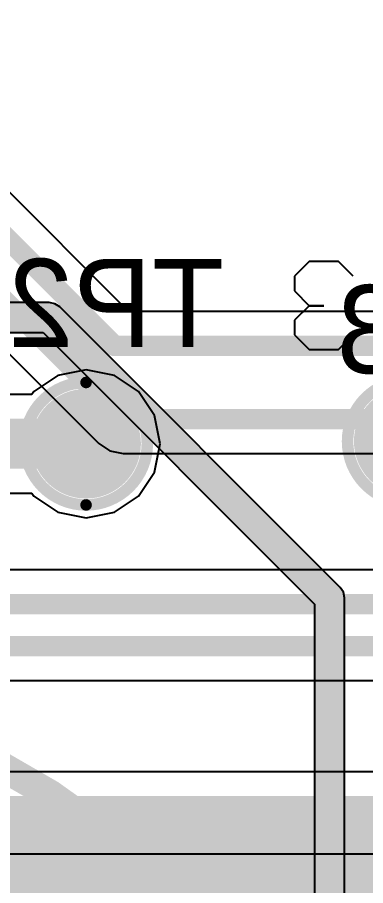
# Model space of a CAD drawing. Header units: millimetres. Extents: x 1.5 to 19.4, y 0 to 11.5.
# Drawn here: x 7.731 to 7.8497, y 8.6704 to 8.9663 of the extents above; entities that cross this region are included whole.
import ezdxf

# ---------------------------------------------------------------- set-up
doc = ezdxf.new("R2010")
doc.units = ezdxf.units.MM
doc.header["$MEASUREMENT"] = 0
for name, color, linetype in [('BottomLayer', 5, 'Continuous'), ('BottomOverlay', 54, 'Continuous'), ('BottomSolder', 6, 'Continuous'), ('InternalPlane2', 16, 'Continuous'), ('Mechanical2', 216, 'Continuous'), ('TopLayer', 1, 'Continuous')]:
    doc.layers.add(name, color=color, linetype=linetype)

# ---------------------------------------------------------------- blocks, each defined once
blk = doc.blocks.new('TP_0_9MM_B_22')
at = {"layer": 'BottomLayer', "const_width": 0.01673}
blk.add_lwpolyline([(-0.00837, 0, 1), (0.00837, 0, 1)], format="xyb", close=True, dxfattribs=at)
at = {"layer": 'BottomOverlay'}
for points, const_width in [([(0.02087, 0, 1), (-0.02087, 0, 1)], 0.00393), ([(-0.02185, 0, 1), (-0.01988, 0, 1)], 0.00197), ([(0.01988, 0, 1), (0.02185, 0, 1)], 0.00197)]:
    blk.add_lwpolyline(points, format="xyb", close=True, dxfattribs=dict(at, const_width=const_width))
at = {"layer": 'BottomSolder', "const_width": 0.0187}
blk.add_lwpolyline([(-0.00935, 0, 1), (0.00935, 0, 1)], format="xyb", close=True, dxfattribs=at)
blk = doc.blocks.new('TP_0_9MM_B_60')
at = {"layer": 'BottomLayer', "const_width": 0.01673}
blk.add_lwpolyline([(-0.00837, 0, 1), (0.00837, 0, 1)], format="xyb", close=True, dxfattribs=at)
at = {"layer": 'BottomOverlay'}
for p, q in [((-0.06123, 0.041), (-0.06123, 0.02101)), ((-0.06123, 0.02101), (-0.06123, 0.031)), ((-0.06123, 0.031), (-0.03124, 0.031)), ((-0.03124, 0.01101), (-0.06123, 0.01101)), ((-0.06123, 0.01101), (-0.06123, -0.00399)), ((-0.04124, -0.00399), (-0.04124, 0.01101)), ((-0.06123, -0.00399), (-0.05623, -0.00898)), ((-0.04623, -0.00898), (-0.04124, -0.00399)), ((-0.05623, -0.00898), (-0.04623, -0.00898)), ((-0.05623, -0.01898), (-0.06123, -0.02398)), ((-0.03124, -0.02398), (-0.03624, -0.01898)), ((-0.06123, -0.02398), (-0.06123, -0.03398)), ((-0.03124, -0.03398), (-0.03124, -0.02398)), ((-0.04623, -0.03398), (-0.04623, -0.02898)), ((-0.04623, -0.02898), (-0.04623, -0.03398)), ((-0.06123, -0.03398), (-0.05623, -0.03897)), ((-0.05123, -0.03897), (-0.04623, -0.03398)), ((-0.04623, -0.03398), (-0.04124, -0.03897)), ((-0.03624, -0.03897), (-0.03124, -0.03398)), ((-0.05623, -0.03897), (-0.05123, -0.03897)), ((-0.04124, -0.03897), (-0.03624, -0.03897))]:
    blk.add_line(p, q, dxfattribs=at)
for points, const_width in [([(0.02087, 0, 1), (-0.02087, 0, 1)], 0.00393), ([(-0.02185, 0, 1), (-0.01988, 0, 1)], 0.00197), ([(0.01988, 0, 1), (0.02185, 0, 1)], 0.00197)]:
    blk.add_lwpolyline(points, format="xyb", close=True, dxfattribs=dict(at, const_width=const_width))
at = {"layer": 'BottomSolder', "const_width": 0.0187}
blk.add_lwpolyline([(-0.00935, 0, 1), (0.00935, 0, 1)], format="xyb", close=True, dxfattribs=at)

msp = doc.modelspace()

# ---------------------------------------------------------------- linework, layer by layer
at = {"layer": 'BottomLayer'}
for p, q in [((7.74477, 8.84427), (7.73659, 8.83881)), ((7.75442, 8.84619), (7.74477, 8.84427)), ((7.76407, 8.84427), (7.75442, 8.84619)), ((7.77225, 8.83881), (7.76407, 8.84427)), ((7.73659, 8.83881), (7.73591, 8.8378)), ((7.77771, 8.83063), (7.77225, 8.83881)), ((7.73591, 8.8378), (7.71242, 8.8378)), ((7.77963, 8.82098), (7.77771, 8.83063)), ((7.77771, 8.81133), (7.77963, 8.82098)), ((7.77225, 8.80315), (7.77771, 8.81133)), ((7.71242, 8.80415), (7.73591, 8.80415)), ((7.73591, 8.80415), (7.73659, 8.80315)), ((7.73659, 8.80315), (7.74477, 8.79768)), ((7.76407, 8.79768), (7.77225, 8.80315)), ((7.74477, 8.79768), (7.75442, 8.79576)), ((7.75442, 8.79576), (7.76407, 8.79768)), ((7.95342, 8.70913), (7.13442, 8.70913))]:
    msp.add_line(p, q, dxfattribs=at)
at = {"layer": 'BottomLayer', "const_width": 0.017}
msp.add_lwpolyline([(7.71242, 8.82098), (7.75442, 8.82098)], dxfattribs=at)
at = {"layer": 'BottomLayer', "const_width": 0.0085}
msp.add_lwpolyline([(7.75017, 8.82098, 1), (7.75867, 8.82098, 1)], format="xyb", close=True, dxfattribs=at)
at = {"layer": 'BottomLayer'}
msp.add_solid([(7.95342, 8.51498), (7.95342, 8.70098), (7.69642, 8.51498), (7.69642, 8.70098)], dxfattribs=at)
at = {"layer": 'InternalPlane2'}
for p, q in [((7.74186, 8.86907), (7.46528, 8.86907)), ((7.74381, 8.86869), (7.74186, 8.86907)), ((7.74546, 8.86758), (7.74381, 8.86869)), ((7.84102, 8.77202), (7.74546, 8.86758)), ((7.47038, 8.85888), (7.73975, 8.85888)), ((7.73975, 8.85888), (7.83232, 8.76631)), ((7.84213, 8.77037), (7.84102, 8.77202)), ((7.84252, 8.76842), (7.84213, 8.77037)), ((7.84252, 7.89367), (7.84252, 8.76842)), ((7.83232, 8.76631), (7.83232, 7.88496))]:
    msp.add_line(p, q, dxfattribs=at)
at = {"layer": 'InternalPlane2', "const_width": 0.01}
for points in [[(7.46528, 8.86398), (7.74186, 8.86398)], [(7.74186, 8.86398), (7.83742, 8.76842)], [(7.83742, 7.83598), (7.83742, 8.76842)]]:
    msp.add_lwpolyline(points, dxfattribs=at)
at = {"layer": 'InternalPlane2', "const_width": 0.005}
for points in [[(7.73936, 8.86398, 1), (7.74436, 8.86398, 1)], [(7.73936, 8.86398, 1), (7.74436, 8.86398, 1)], [(7.83492, 8.76842, 1), (7.83992, 8.76842, 1)], [(7.83492, 8.76842, 1), (7.83992, 8.76842, 1)]]:
    msp.add_lwpolyline(points, format="xyb", close=True, dxfattribs=at)
at = {"layer": 'Mechanical2', "const_width": 0.01}
msp.add_lwpolyline([(7.3715, 8.61154, -0.57735), (7.82792, 8.61154)], format="xyb", dxfattribs=at)
at = {"layer": 'TopLayer'}
for p, q in [((7.76891, 8.86606), (7.66871, 8.96627)), ((7.65056, 8.92925), (7.75875, 8.82106)), ((8.03368, 8.86606), (7.76891, 8.86606)), ((7.75875, 8.82106), (7.76256, 8.81852)), ((7.76256, 8.81852), (7.76705, 8.81762)), ((7.76705, 8.81762), (8.02616, 8.81762)), ((7.89589, 8.77803), (7.69677, 8.77803)), ((7.55009, 8.74025), (7.89256, 8.74025)), ((7.97201, 8.68113), (7.68411, 8.68113))]:
    msp.add_line(p, q, dxfattribs=at)
at = {"layer": 'TopLayer', "const_width": 0.007}
for points in [[(7.66042, 8.95798), (7.76406, 8.85434)], [(7.65542, 8.94098), (7.76705, 8.82935)], [(7.76406, 8.85434), (8.03368, 8.85434)], [(7.76705, 8.82935), (8.03101, 8.82935)], [(7.55943, 8.76631), (7.90075, 8.76631)], [(7.55009, 8.75198), (7.89742, 8.75198)]]:
    msp.add_lwpolyline(points, dxfattribs=at)
at = {"layer": 'TopLayer', "const_width": 0.0035}
for points in [[(7.76231, 8.85434, 1), (7.76581, 8.85434, 1)], [(7.76231, 8.85434, 1), (7.76581, 8.85434, 1)], [(7.7653, 8.82935, 1), (7.7688, 8.82935, 1)], [(7.7653, 8.82935, 1), (7.7688, 8.82935, 1)]]:
    msp.add_lwpolyline(points, format="xyb", close=True, dxfattribs=at)
at = {"layer": 'TopLayer'}
msp.add_solid([(7.62242, 8.55398), (7.97201, 8.55398), (7.62242, 8.67298), (7.97201, 8.67298)], dxfattribs=at)

# ---------------------------------------------------------------- block references
for name, p, rotation in [('TP_0_9MM_B_60', (7.86442, 8.82179), 270), ('TP_0_9MM_B_22', (7.75442, 8.82098), 90)]:
    msp.add_blockref(name, p, dxfattribs=dict(rotation=rotation))

# ---------------------------------------------------------------- texts
at = {"layer": 'BottomOverlay', "text_generation_flag": 2}
for s, p in [('TP24', (7.80142, 8.85398)), ('TP3', (7.91342, 8.84503))]:
    msp.add_text(s, height=0.03, dxfattribs=at).set_placement(p)

doc.saveas('drawing.dxf')
